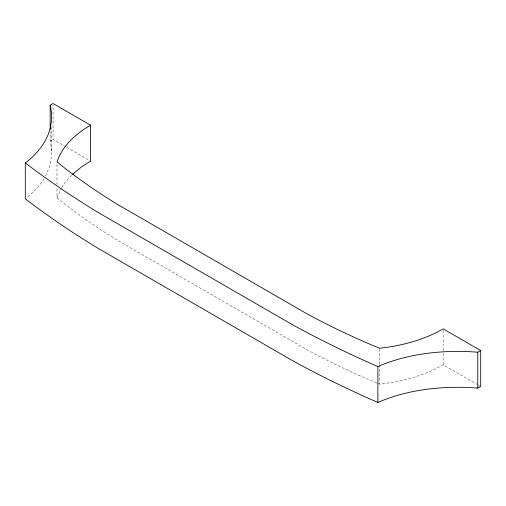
<?xml version="1.0" encoding="UTF-8"?>
<svg xmlns="http://www.w3.org/2000/svg" width="506" height="506" viewBox="0 0 506 506"><rect width="100%" height="100%" fill="white"/><g stroke="black" fill="none" stroke-linecap="round" stroke-linejoin="round"><path stroke-width="0.38" stroke-dasharray="2.53 1.9" d="M45.559 176.056L49.455 166.872L51.435 156.62A144.178 83.256 0 0 0 50.17 141.104L50.176 131.743M51.574 151.408L51.58 127.215M66.046 146.923L53.073 139.435L53.079 105.096M376.73 382.991A692.859 400.214 0 0 1 305.915 349.102L117.645 240.382A692.859 400.088 0 0 1 56.988 197.846L56.988 187.701M56.988 184.576L56.995 163.508M477.961 384.864L443.148 364.75C423.769 376.002 401.669 381.644 379.544 384.155L379.551 365.433M379.551 364.649L379.551 348.267M443.148 364.75L443.148 351.487M443.148 350.709L443.155 328.862M56.988 197.84L61.346 188.396M61.738 187.739L63.686 184.456L68.658 178.194L71.928 174.968M44.117 178.529C39.62 186.113 33.345 192.52 26.407 197.897M50.17 141.104L53.073 139.435M66.729 147.316L90.618 161.123M478.644 385.256L480.694 386.439M379.544 384.162A692.859 400.214 0 0 1 377.432 383.282"/><path stroke-width="0.76" d="M50.176 105.216A144.178 83.256 0 0 1 51.441 120.732C50.069 138.011 38.854 152.85 25.306 162.9L25.3 198.795A973.373 562.071 0 0 0 98.48 248.572L291.722 360.177A973.373 562.248 0 0 0 377.868 402.46C400.847 392.422 425.97 388.146 450.922 387.381A144.178 83.281 0 0 1 477.79 388.115L480.694 386.439L480.7 350.55L443.155 328.862C423.775 340.108 401.675 345.75 379.551 348.267A692.859 400.214 0 0 1 305.921 313.208L117.651 204.494A692.859 400.088 0 0 1 56.988 161.952C62.472 145.614 76.001 133.521 90.625 125.229L53.079 103.54L50.176 105.216L50.176 129.403M90.625 125.229L90.618 161.123L81.63 166.784L72.472 174.431M377.874 402.46L377.874 366.565A973.373 562.248 0 0 1 291.728 324.283L98.48 212.678A973.373 562.071 0 0 1 25.306 162.9M477.79 388.115L477.797 352.22L480.7 350.55M377.874 366.565C400.853 356.528 425.976 352.252 450.928 351.487A144.178 83.281 0 0 1 477.797 352.22"/></g></svg>
